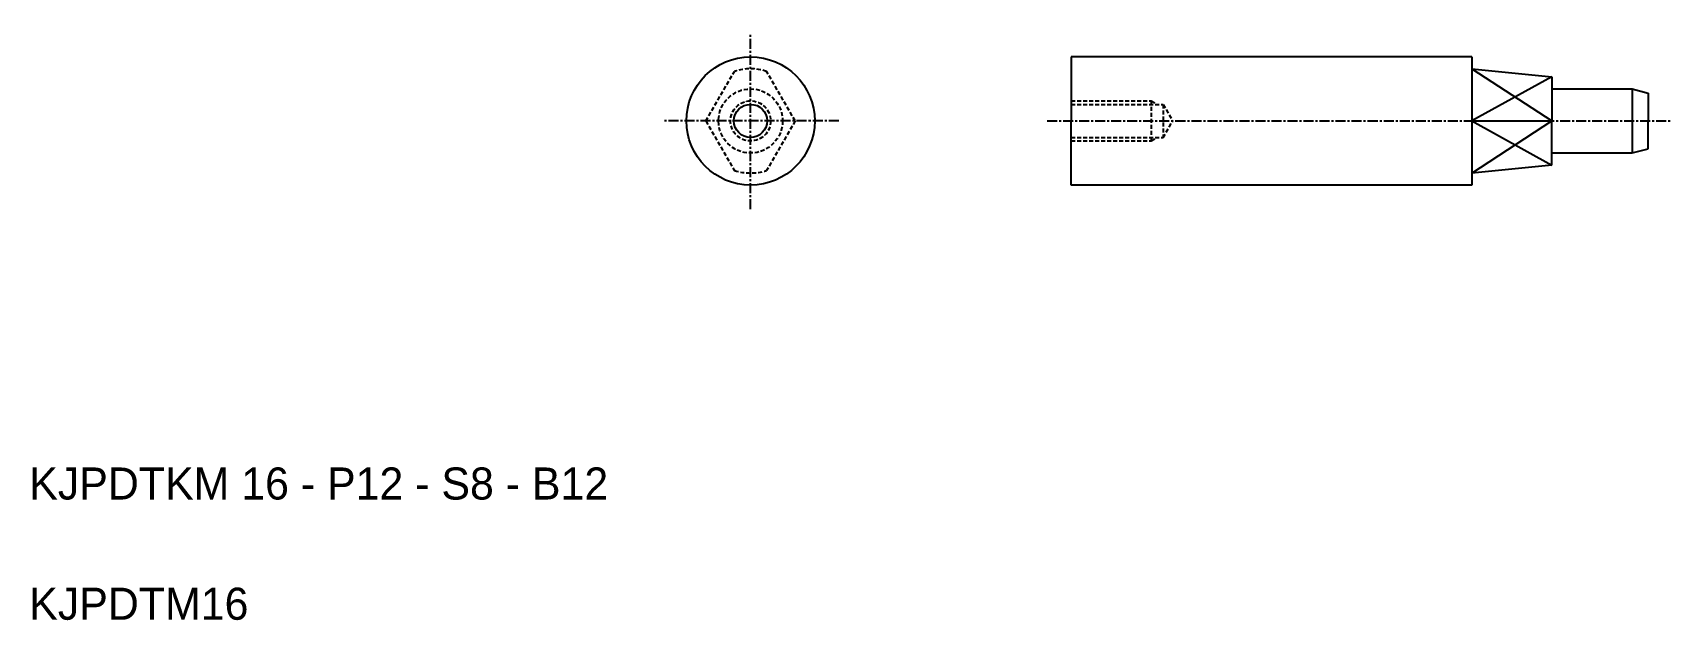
# Model space of a CAD drawing. Extents: x 10 to 215, y 10 to 83.
import ezdxf

# ---------------------------------------------------------------- set-up
doc = ezdxf.new("R2010")
doc.units = 0
doc.linetypes.add('CENTER', pattern=[2, 1.25, -0.25, 0.25, -0.25])
doc.linetypes.add('DASHED', pattern=[0.75, 0.5, -0.25])
doc.layers.get('0').update_dxf_attribs({"linetype": 'CONTINUOUS'})
doc.layers.add('CENTER', color=1, linetype='CENTER')

msp = doc.modelspace()

# ---------------------------------------------------------------- linework, layer by layer
at = {"color": 7, "linetype": 'CONTINUOUS'}
for p, q in [((190, 80.24), (140, 80.24)), ((140, 80.24), (140, 72.24)), ((190, 80.24), (190, 64.24)), ((190, 78.74), (200, 77.74)), ((200, 77.74), (200, 76.24)), ((200, 76.24), (200, 72.24)), ((200, 76.24), (210, 76.24)), ((210, 76.24), (212, 75.7)), ((210, 76.24), (210, 68.24)), ((212, 75.7), (212, 72.24)), ((140, 64.24), (140, 72.24)), ((200, 68.24), (200, 72.24)), ((212, 68.77), (212, 72.24)), ((200, 66.74), (200, 68.24)), ((200, 68.24), (210, 68.24)), ((210, 68.24), (212, 68.77)), ((200, 66.74), (190, 65.74)), ((190, 64.24), (140, 64.24))]:
    msp.add_line(p, q, dxfattribs=at)
at = {"color": 3, "linetype": 'DASHED'}
for p, q in [((94.43, 72.24), (98, 78.42)), ((105.57, 72.24), (102, 78.42)), ((140, 74.74), (150, 74.74)), ((140, 74.3), (151.5, 74.3)), ((150, 74.74), (150, 69.74)), ((150, 74.74), (150.66, 74.36)), ((151.5, 74.3), (151.5, 70.17)), ((151.5, 74.3), (152.69, 72.24)), ((94.43, 72.24), (98, 66.05)), ((105.57, 72.24), (102, 66.05)), ((151.5, 70.17), (152.69, 72.24)), ((140, 70.17), (151.5, 70.17)), ((140, 69.74), (150, 69.74)), ((150, 69.74), (150.66, 70.12))]:
    msp.add_line(p, q, dxfattribs=at)
at = {"color": 3, "linetype": 'CONTINUOUS'}
for p, q in [((190, 78.74), (200, 72.24)), ((200, 77.74), (190, 72.24)), ((190, 65.74), (200, 72.24)), ((190, 72.24), (200, 66.74)), ((190, 72.24), (200, 72.24))]:
    msp.add_line(p, q, dxfattribs=at)
at = {"color": 7, "linetype": 'CONTINUOUS'}
for radius in [8, 2.07]:
    msp.add_circle((100, 72.24), radius, dxfattribs=at)
at = {"color": 3, "linetype": 'DASHED'}
for radius in [4, 2.5]:
    msp.add_circle((100, 72.24), radius, dxfattribs=at)
for start, end in [(72.0798, 107.9202), (252.0798, 287.9202)]:
    msp.add_arc((100, 72.24), 6.5, start, end, dxfattribs=at)
at = {"layer": 'CENTER', "color": 1, "linetype": 'CENTER'}
for p, q in [((100, 61.24), (100, 83.24)), ((111, 72.24), (89, 72.24))]:
    msp.add_line(p, q, dxfattribs=at)
at = {"layer": 'CENTER'}
msp.add_line((137, 72.24), (215, 72.24), dxfattribs=at)

# ---------------------------------------------------------------- texts
at = {"color": 7, "linetype": 'CONTINUOUS'}
for s, p in [('KJPDTKM 16 - P12 - S8 - B12', (10, 25)), ('KJPDTM16', (10, 10))]:
    msp.add_text(s, height=4, dxfattribs=at).set_placement(p)

doc.saveas('drawing.dxf')
